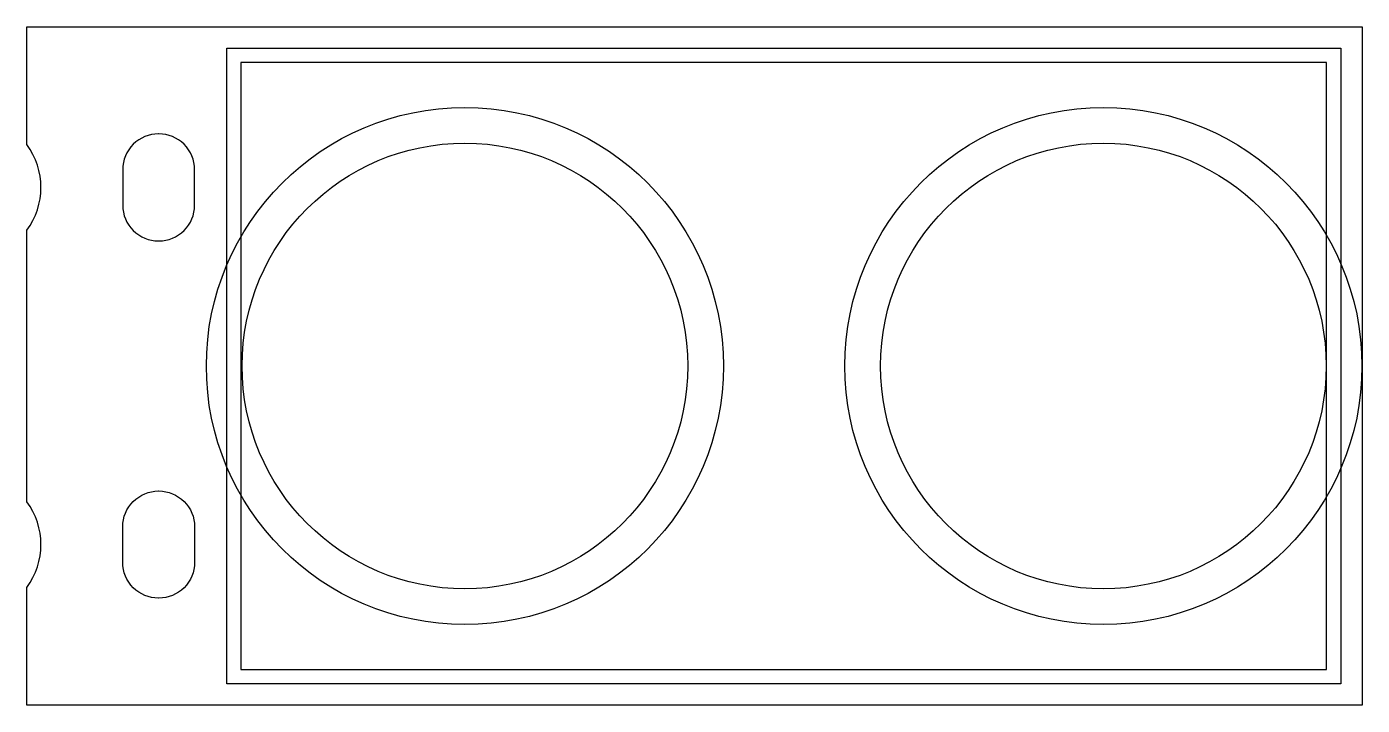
# Model space of a CAD drawing. Header units: inches. Extents: x 0 to 37.4, y 0 to 19.
import ezdxf

# ---------------------------------------------------------------- set-up
doc = ezdxf.new("R2010")
doc.units = ezdxf.units.IN
doc.header["$MEASUREMENT"] = 0
doc.layers.add('cover', color=1, linetype='Continuous')

msp = doc.modelspace()

# ---------------------------------------------------------------- linework, layer by layer
msp.add_lwpolyline([(36.4, 1), (36.4, 18), (6, 18), (6, 1)], close=True)
at = {"layer": 'cover'}
msp.add_line((0, 19), (0.4, 19), dxfattribs=at)
for points in [[(0, 3.3, 0.333333), (0, 5.7), (0, 13.3, 0.333333), (0, 15.7), (0, 19), (5, 19), (37.4, 19), (37.4, 0), (5, 0), (0, 0)], [(3.7, 16), (3.69, 16, 0.414214), (2.69, 15), (2.69, 14, 0.414214), (3.69, 13), (3.7, 13, 0.414214), (4.7, 14), (4.7, 15, 0.414214)], [(3.7, 3), (3.69, 3, -0.414214), (2.69, 4), (2.69, 5, -0.414214), (3.69, 6), (3.7, 6, -0.414214), (4.7, 5), (4.7, 4, -0.414214)]]:
    msp.add_lwpolyline(points, format="xyb", close=True, dxfattribs=at)
msp.add_lwpolyline([(5.6, 18.4), (36.8, 18.4), (36.8, 0.6), (5.6, 0.6)], close=True, dxfattribs=at)
for centre, radius in [((12.27, 9.5), 7.24), ((30.15, 9.5), 7.24), ((12.27, 9.5), 6.24), ((30.15, 9.5), 6.24)]:
    msp.add_circle(centre, radius, dxfattribs=at)

doc.saveas('drawing.dxf')
